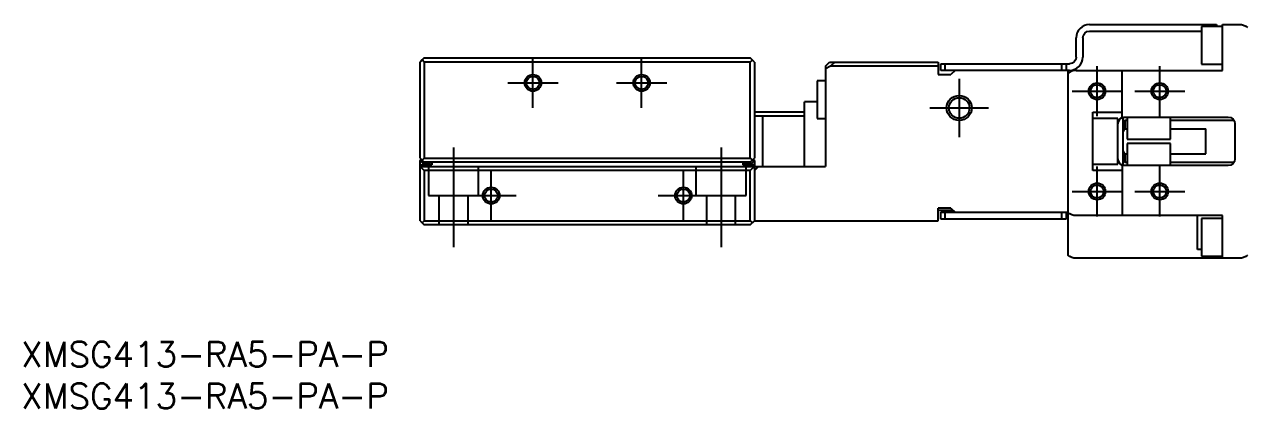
# Model space of a CAD drawing. Extents: x 0 to 526, y -8 to 181.
# Drawn here: x 0.4 to 146.7, y -8 to 38 of the extents above; entities that cross this region are included whole.
import ezdxf

# ---------------------------------------------------------------- set-up
doc = ezdxf.new("R2010")
doc.units = 0
doc.header["$LTSCALE"] = 0.5
doc.linetypes.add('CENTER', pattern=[50.8, 31.75, -6.35, 6.35, -6.35])
doc.linetypes.add('DASHED', pattern=[19.05, 12.7, -6.35])
for name, color, linetype in [('MSM_CENTER', 1, 'CENTER'), ('MSM_CONTINUOUS', 7, 'CONTINUOUS'), ('MSM_DASHED', 4, 'DASHED'), ('MSM_NARROW', 5, 'CONTINUOUS'), ('MSM_PART_NUMBER', 7, 'CONTINUOUS')]:
    doc.layers.add(name, color=color, linetype=linetype)
doc.styles.get("Standard").update_dxf_attribs({"font": 'txt.shx', "height": 1, "bigfont": 'bigfont.shx'})

# ---------------------------------------------------------------- blocks, each defined once
blk = doc.blocks.new('*U2')
at = {"layer": 'MSM_PART_NUMBER'}
blk.add_text('XMSG413-RA5-PA-P', height=3, dxfattribs=at).set_placement((0, -3))
blk = doc.blocks.new('*U3')
at = {"layer": 'MSM_PART_NUMBER'}
blk.add_text('XMSG413-RA5-PA-P', height=3, dxfattribs=at).set_placement((0, -8))

msp = doc.modelspace()

# ---------------------------------------------------------------- linework, layer by layer
at = {"layer": 'MSM_CENTER'}
for p, q in [((61.23, 28), (61.23, 34)), ((74.23, 28), (74.23, 34)), ((128.73, 27), (128.73, 33)), ((136.23, 27), (136.23, 33)), ((58.23, 31), (64.23, 31)), ((71.23, 31), (77.23, 31)), ((112.23, 31.5), (112.23, 24.5)), ((125.73, 30), (131.73, 30)), ((133.23, 30), (139.23, 30)), ((108.73, 28), (115.73, 28)), ((51.73, 23.26), (51.73, 11.33)), ((83.73, 23.26), (83.73, 11.33)), ((56.23, 14.5), (56.23, 20.5)), ((79.23, 14.5), (79.23, 20.5)), ((128.73, 15), (128.73, 21)), ((136.23, 15), (136.23, 21)), ((125.73, 18), (131.73, 18)), ((133.23, 18), (139.23, 18)), ((53.23, 17.5), (59.23, 17.5)), ((76.23, 17.5), (82.23, 17.5))]:
    msp.add_line(p, q, dxfattribs=at)
at = {"layer": 'MSM_CONTINUOUS'}
for p, q in [((127.83, 38), (143.03, 38)), ((127.83, 37.2), (141.23, 37.2)), ((141.23, 37.75), (141.23, 33.25)), ((143.73, 37.75), (141.23, 37.75)), ((142.53, 37.75), (142.53, 38)), ((143.03, 38), (143.03, 37.75)), ((143.73, 32.5), (143.73, 38)), ((143.73, 38), (145.73, 38)), ((126.23, 34.1), (126.23, 36.4)), ((127.03, 36.4), (127.03, 34.1)), ((47.98, 33.75), (47.73, 33.5)), ((48.23, 34), (47.98, 33.75)), ((48.23, 33.5), (47.98, 33.75)), ((48.23, 34), (87.23, 34)), ((87.73, 33.5), (87.23, 34)), ((87.48, 33.75), (87.23, 33.5)), ((47.73, 22), (47.73, 33.5)), ((48.23, 33.5), (48.23, 22)), ((87.23, 33.5), (48.23, 33.5)), ((87.23, 22), (87.23, 33.5)), ((87.73, 33.5), (87.73, 22)), ((96.23, 33), (96.73, 33.5)), ((96.23, 33), (96.23, 21)), ((96.84, 33), (96.23, 32.69)), ((96.73, 33.5), (109.73, 33.5)), ((97.34, 33.5), (96.84, 33)), ((109.73, 33), (96.84, 33)), ((109.73, 33.5), (109.73, 32)), ((110.03, 32.5), (110.03, 33.3)), ((110.03, 33.3), (125.43, 33.3)), ((125.43, 32.5), (110.03, 32.5)), ((110.53, 33.3), (110.53, 32.5)), ((111.73, 32.5), (111.23, 32)), ((124.53, 32.5), (124.53, 33.3)), ((125.03, 33.3), (125.03, 32.5)), ((125.23, 32.5), (125.23, 15.5)), ((126.23, 32.5), (143.73, 32.5)), ((131.73, 26.87), (131.73, 32.5)), ((141.23, 33.25), (143.73, 33.25)), ((95.23, 31.25), (95.23, 26.75)), ((96.23, 31.25), (95.23, 31.25)), ((109.73, 32), (111.23, 32)), ((93.73, 21), (93.73, 28.75)), ((95.23, 28.75), (93.73, 28.75)), ((93.73, 27.5), (87.73, 27.5)), ((93.73, 27), (87.73, 27)), ((88.73, 21), (88.73, 27)), ((95.23, 26.75), (96.23, 26.75)), ((128.23, 27.5), (131.73, 27.5)), ((128.23, 20.5), (128.23, 27.5)), ((131.23, 26.75), (128.23, 26.75)), ((131.23, 21.25), (131.23, 26.75)), ((131.73, 26.87), (131.82, 26.87)), ((131.74, 26.85), (131.82, 26.87)), ((131.83, 21.12), (131.83, 26.88)), ((132.03, 26.5), (131.83, 26.3)), ((132.03, 26.9), (144.43, 26.9)), ((132.03, 26.5), (132.03, 25.5)), ((132.33, 26.5), (132.03, 26.5)), ((132.33, 26.9), (132.33, 24.25)), ((137.53, 24.25), (137.53, 26.9)), ((145.12, 26.5), (137.53, 26.5)), ((131.83, 25.13), (132.03, 25.5)), ((132.03, 25.5), (132.33, 25.5)), ((137.53, 25.5), (141.73, 25.5)), ((141.73, 22.5), (141.73, 25.5)), ((145.23, 26.1), (145.23, 21.9)), ((132.33, 24.25), (137.53, 24.25)), ((132.33, 23.75), (132.33, 21.1)), ((137.53, 23.75), (132.33, 23.75)), ((137.53, 21.1), (137.53, 23.75)), ((47.73, 22), (47.98, 21.75)), ((47.98, 21.75), (48.23, 22)), ((48.23, 22), (87.23, 22)), ((87.23, 22), (87.48, 21.75)), ((87.23, 21.5), (87.73, 22)), ((132.03, 22.5), (131.83, 22.87)), ((132.03, 22.5), (132.03, 21.5)), ((132.03, 22.5), (132.33, 22.5)), ((137.53, 22.5), (141.73, 22.5)), ((47.73, 21.7), (47.83, 21.8)), ((47.73, 14.5), (47.73, 21.7)), ((47.73, 21.2), (49.13, 21.2)), ((47.73, 21), (96.23, 21)), ((48.23, 20.5), (47.73, 21)), ((47.83, 21.7), (47.83, 21.9)), ((47.98, 21.75), (48.23, 21.5)), ((48.13, 21.4), (48.83, 21.4)), ((87.23, 21.5), (48.23, 21.5)), ((87.23, 20.5), (48.23, 20.5)), ((48.23, 20.5), (48.23, 14.5)), ((49.13, 21.5), (49.13, 21.2)), ((86.33, 21.5), (86.33, 21.2)), ((87.73, 21.2), (86.33, 21.2)), ((86.63, 21.4), (87.33, 21.4)), ((87.73, 21), (87.23, 20.5)), ((87.23, 14.5), (87.23, 20.5)), ((87.63, 21.9), (87.63, 21.7)), ((87.63, 21.8), (87.73, 21.7)), ((87.73, 21.7), (87.73, 14.5)), ((87.73, 20.5), (88.23, 21)), ((128.23, 21.25), (131.23, 21.25)), ((131.73, 20.5), (128.23, 20.5)), ((131.73, 21.13), (131.82, 21.13)), ((131.73, 21.13), (131.73, 15.1)), ((131.82, 21.13), (131.74, 21.16)), ((131.83, 21.7), (132.03, 21.5)), ((132.03, 21.5), (132.33, 21.5)), ((144.43, 21.1), (132.03, 21.1)), ((137.53, 21.5), (145.12, 21.5)), ((111.23, 16), (109.73, 16)), ((109.73, 14.5), (109.73, 16)), ((109.73, 15.75), (111.48, 15.75)), ((110.03, 14.7), (110.03, 15.5)), ((110.03, 15.5), (125.23, 15.5)), ((125.03, 14.7), (110.03, 14.7)), ((110.53, 15.5), (110.53, 14.7)), ((111.23, 16), (111.73, 15.5)), ((124.53, 14.7), (124.53, 15.5)), ((125.03, 15.5), (125.03, 14.7)), ((125.23, 15.48), (125.23, 10.38)), ((143.73, 15.1), (126.23, 15.1)), ((140.73, 11.05), (140.73, 15.1)), ((141.23, 14.75), (141.23, 10.25)), ((143.73, 14.75), (141.23, 14.75)), ((143.73, 10), (143.73, 15.1)), ((47.73, 14.5), (48.23, 14)), ((47.98, 14.25), (48.23, 14.5)), ((48.23, 14.5), (87.23, 14.5)), ((87.23, 14), (48.23, 14)), ((87.23, 14.5), (87.48, 14.25)), ((87.23, 14), (87.73, 14.5)), ((87.73, 14.5), (109.73, 14.5)), ((141.23, 11.05), (140.73, 11.05)), ((141.23, 10.25), (143.73, 10.25)), ((145.73, 10), (126.23, 10))]:
    msp.add_line(p, q, dxfattribs=at)
for centre, radius in [((61.23, 31), 0.783), ((74.23, 31), 0.783), ((128.73, 30), 0.783), ((136.23, 30), 0.783), ((112.23, 28), 1.23), ((56.23, 17.5), 0.783), ((79.23, 17.5), 0.783), ((128.73, 18), 0.783), ((136.23, 18), 0.783)]:
    msp.add_circle(centre, radius, dxfattribs=at)
for centre, radius, start, end in [((127.83, 36.4), 1.6, 90, 180), ((125.43, 34.1), 1.6, 270, 0), ((126.23, 31), 1.5, 90, 131.8103), ((132.03, 26.1), 0.801, 111.0842, 179.9342), ((48.13, 21.7), 0.3, 180, 270), ((48.83, 21.7), 0.3, 270, 318.1897), ((86.63, 21.7), 0.3, 221.8103, 270), ((87.33, 21.7), 0.3, 270, 0), ((132.03, 21.9), 0.801, 180.0623, 248.393)]:
    msp.add_arc(centre, radius, start, end, dxfattribs=at)
at = {"layer": 'MSM_CONTINUOUS', "extrusion": (0, 0, -1)}
for centre, radius, start, end in [((-127.83, 36.4), 0.8, 0, 90), ((-145.73, 36.5), 1.5, 90, 131.8103), ((-125.43, 34.1), 0.8, 180, 270), ((-132.03, 26.1), 0.8, 74.8734, 90), ((-144.43, 26.1), 0.8, 90, 180), ((-132.03, 21.9), 0.8, 270, 285.1266), ((-144.43, 21.9), 0.8, 180, 270), ((-126.23, 16.6), 1.5, 270, 311.8103), ((-126.23, 11.5), 1.5, 270, 311.8103), ((-145.73, 11.5), 1.5, 228.1897, 270)]:
    msp.add_arc(centre, radius, start, end, dxfattribs=at)
at = {"layer": 'MSM_DASHED'}
for p, q in [((48.73, 21), (48.73, 17.5)), ((54.73, 17.5), (54.73, 21)), ((80.73, 21), (80.73, 17.5)), ((86.73, 17.5), (86.73, 21)), ((48.73, 17.5), (54.73, 17.5)), ((49.98, 17.5), (49.98, 14)), ((53.48, 14), (53.48, 17.5)), ((80.73, 17.5), (86.73, 17.5)), ((81.98, 17.5), (81.98, 14)), ((85.48, 14), (85.48, 17.5))]:
    msp.add_line(p, q, dxfattribs=at)
at = {"layer": 'MSM_NARROW'}
for centre, radius in [((61.23, 31), 1), ((74.23, 31), 1), ((128.73, 30), 1), ((136.23, 30), 1), ((112.23, 28), 1.5), ((56.23, 17.5), 1), ((79.23, 17.5), 1), ((128.73, 18), 1), ((136.23, 18), 1)]:
    msp.add_circle(centre, radius, dxfattribs=at)

# ---------------------------------------------------------------- block references
at = {"layer": 'MSM_CONTINUOUS'}
for name in ['*U2', '*U3']:
    msp.add_blockref(name, (0, 0), dxfattribs=at)

doc.saveas('drawing.dxf')
